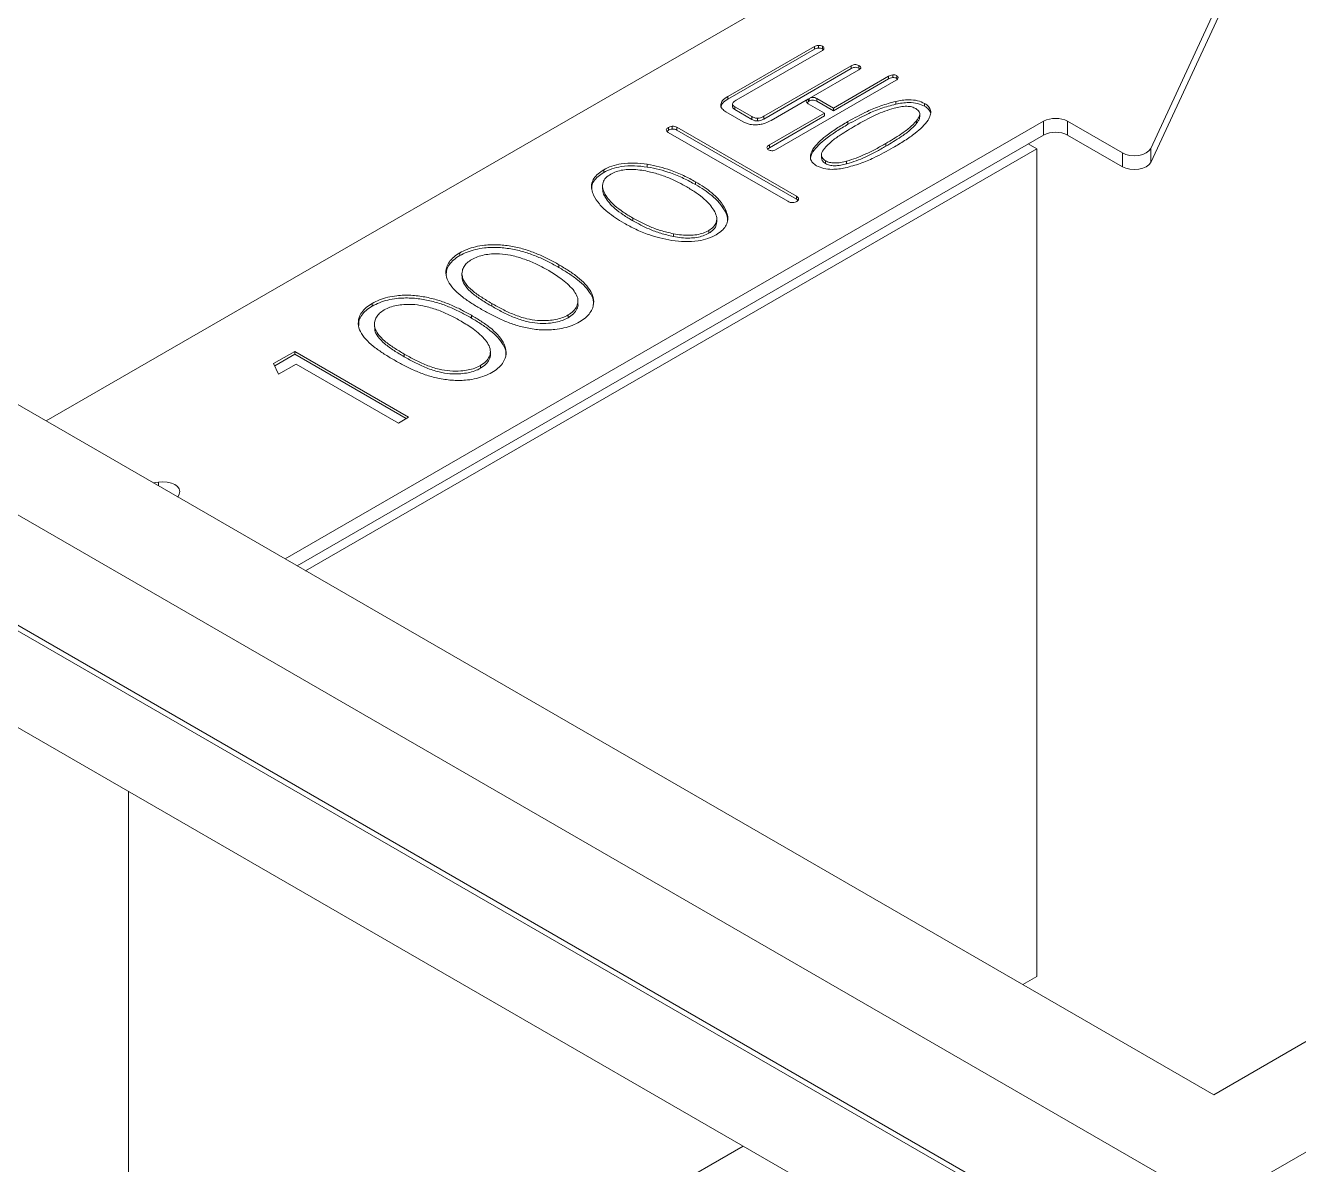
# Model space of a CAD drawing. Header units: millimetres. Extents: x 169 to 14583, y -399 to 10804.
# Drawn here: x 12028.7 to 12405.2, y 7577.4 to 7914.5 of the extents above; entities that cross this region are included whole.
import ezdxf

# ---------------------------------------------------------------- set-up
doc = ezdxf.new("R2010")
doc.units = ezdxf.units.MM
doc.header["$LTSCALE"] = 35

msp = doc.modelspace()

# ---------------------------------------------------------------- linework, layer by layer
at = {"color": 7, "linetype": 'Continuous', "lineweight": 18}
for p, q in [((12380.16, 7565.441), (10258.84, 8790.053)), ((12380.16, 7598.098), (10315.408, 8790.053)), ((13737.38, 8381.604), (12380.16, 7598.098)), ((13767.322, 8366.232), (12380.16, 7565.441)), ((12401.847, 7965.022), (12361.501, 7878.098)), ((12401.847, 7960.939), (12361.501, 7874.016)), ((12259.131, 7926.99), (12034.786, 7797.478)), ((12262.038, 7908.274), (12236.423, 7893.488)), ((12262.038, 7907.458), (12236.423, 7892.671)), ((12262.038, 7907.458), (12262.038, 7908.274)), ((12263.286, 7907.797), (12263.286, 7908.613)), ((12264.406, 7907.579), (12264.406, 7908.395)), ((12264.66, 7907.379), (12264.406, 7907.579)), ((12238.886, 7892.417), (12264.419, 7907.157)), ((12272.919, 7902.593), (12247.041, 7887.654)), ((12272.919, 7901.776), (12247.041, 7886.837)), ((12260.485, 7892.922), (12275.179, 7901.405)), ((12272.919, 7901.776), (12272.919, 7902.593)), ((12275.199, 7901.846), (12275.199, 7902.663)), ((12275.495, 7901.643), (12275.199, 7901.846)), ((12285.278, 7899.097), (12285.278, 7899.913)), ((12286.404, 7898.867), (12286.404, 7899.683)), ((12250.509, 7877.692), (12286.188, 7898.289)), ((12283.983, 7899.508), (12267.644, 7890.076)), ((12283.983, 7898.692), (12267.644, 7889.26)), ((12283.983, 7898.692), (12283.983, 7899.508)), ((12286.637, 7898.659), (12286.404, 7898.867)), ((12236.423, 7892.671), (12236.423, 7893.488)), ((12249.214, 7886.415), (12260.304, 7892.818)), ((12260.304, 7892.001), (12260.304, 7892.818)), ((12260.485, 7892.106), (12260.485, 7892.922)), ((12267.644, 7890.076), (12262.719, 7892.919)), ((12262.719, 7892.102), (12262.719, 7892.919)), ((12235.85, 7888.99), (12240.977, 7886.03)), ((12237.822, 7891.364), (12237.822, 7890.343)), ((12243.527, 7887.549), (12238.521, 7890.438)), ((12238.521, 7889.622), (12238.521, 7890.438)), ((12243.527, 7886.732), (12238.521, 7889.622)), ((12265.053, 7888.581), (12248.721, 7879.152)), ((12260.304, 7892.001), (12259.838, 7891.652)), ((12260.216, 7891.373), (12265.053, 7888.581)), ((12267.644, 7889.26), (12262.719, 7892.102)), ((12265.053, 7887.764), (12265.053, 7888.581)), ((12267.644, 7889.26), (12267.644, 7890.076)), ((12286.101, 7891.222), (12286.101, 7892.039)), ((12293.178, 7887.437), (12293.178, 7888.457)), ((12294.648, 7890.619), (12294.648, 7891.435)), ((12329.842, 7886.169), (12105.497, 7756.658)), ((12219.99, 7883.87), (12219.99, 7884.686)), ((12243.527, 7886.732), (12243.527, 7887.549)), ((12245.193, 7886.253), (12245.193, 7887.07)), ((12247.041, 7886.837), (12247.041, 7887.654)), ((12265.053, 7887.764), (12248.721, 7878.336)), ((12271.961, 7885.272), (12271.961, 7886.088)), ((12292.213, 7885.474), (12292.213, 7886.291)), ((12329.842, 7882.087), (12329.842, 7886.169)), ((12353.136, 7876.804), (12336.913, 7886.169)), ((12336.913, 7886.169), (12336.913, 7882.087)), ((12351.876, 7549.108), (11772.048, 7883.835)), ((12329.842, 7882.087), (12109.033, 7754.616)), ((12218.857, 7883.527), (12218.408, 7883.182)), ((12218.789, 7882.887), (12254.145, 7862.477)), ((12218.857, 7883.527), (12218.857, 7884.344)), ((12256.735, 7863.972), (12221.38, 7884.382)), ((12221.38, 7883.566), (12221.38, 7884.382)), ((12256.735, 7863.156), (12221.38, 7883.566)), ((12353.136, 7872.722), (12336.913, 7882.087)), ((12327.834, 7878.009), (12111.561, 7753.157)), ((12248.721, 7878.336), (12248.211, 7877.95)), ((12248.721, 7878.336), (12248.721, 7879.152)), ((12261.613, 7877.086), (12261.613, 7877.902)), ((12283.186, 7878.791), (12283.186, 7879.608)), ((12325.306, 7879.468), (12327.834, 7878.009)), ((12327.834, 7878.009), (12327.834, 7633.047)), ((12361.501, 7878.098), (12361.501, 7874.016)), ((12212.623, 7872.615), (12212.623, 7873.431)), ((12264.118, 7876.244), (12264.118, 7875.224)), ((12265.316, 7873.655), (12265.316, 7874.471)), ((12271.563, 7873.553), (12271.563, 7874.37)), ((12353.136, 7872.722), (12353.136, 7876.804)), ((12199.712, 7870.979), (12199.712, 7871.796)), ((12326.42, 7562.17), (11799.626, 7866.282)), ((12199.373, 7867.138), (12199.373, 7866.117)), ((12226.891, 7867.424), (12226.891, 7868.24)), ((12200.157, 7863.712), (12200.157, 7864.529)), ((12256.735, 7863.156), (12256.735, 7863.972)), ((12235.742, 7859.269), (12235.742, 7860.085)), ((12208.299, 7856.722), (12208.299, 7857.539)), ((12233.152, 7856.302), (12233.152, 7857.323)), ((12220.327, 7852.068), (12220.327, 7852.885)), ((12230.777, 7853.022), (12230.777, 7853.839)), ((12157.151, 7846.41), (12157.151, 7847.226)), ((12186.49, 7842.893), (12186.49, 7843.71)), ((12157.796, 7841.101), (12157.796, 7840.284)), ((12326.42, 7533.591), (11799.626, 7837.703)), ((12131.247, 7831.455), (12131.247, 7832.272)), ((12166.616, 7831.436), (12166.616, 7832.252)), ((12192.111, 7832.079), (12192.111, 7833.1)), ((12160.585, 7827.939), (12160.585, 7828.755)), ((12189.201, 7828.024), (12189.201, 7828.841)), ((12131.892, 7826.147), (12131.892, 7825.33)), ((12102.104, 7814.451), (12108.331, 7818.046)), ((12102.406, 7813.809), (12108.331, 7817.229)), ((12108.331, 7818.046), (12142.006, 7798.605)), ((12108.331, 7817.229), (12108.331, 7818.046)), ((12108.331, 7817.229), (12141.299, 7798.197)), ((12140.711, 7816.481), (12140.711, 7817.298)), ((12166.207, 7817.124), (12166.207, 7818.145)), ((12103.581, 7811.316), (12102.104, 7814.451)), ((12108.762, 7814.307), (12103.581, 7811.316)), ((12138.984, 7796.86), (12108.762, 7814.307)), ((12163.297, 7813.07), (12163.297, 7813.886)), ((12142.006, 7798.605), (12138.984, 7796.86)), ((12068.052, 7779.397), (12066.518, 7779.159)), ((12068.052, 7778.274), (12068.052, 7779.397)), ((12073.764, 7774.976), (12074.175, 7775.861)), ((12059.134, 7687.892), (12059.134, 7477.929)), ((12327.834, 7633.047), (12323.727, 7630.676)), ((12240.987, 7582.911), (12059.134, 7477.929))]:
    msp.add_line(p, q, dxfattribs=at)
at = {"color": 7, "linetype": 'Continuous', "lineweight": 18, "flags": 128}
for points in [[(12353.136, 7876.804), (12354.171, 7876.346), (12355.377, 7876.057), (12356.671, 7875.959), (12357.965, 7876.057), (12359.171, 7876.346), (12360.207, 7876.804), (12361.001, 7877.402), (12361.501, 7878.098)], [(12361.501, 7874.016), (12361.001, 7873.319), (12360.207, 7872.722), (12359.171, 7872.263), (12357.965, 7871.975), (12356.671, 7871.876), (12355.377, 7871.975), (12354.171, 7872.263), (12353.136, 7872.722)], [(12068.052, 7779.397), (12069.346, 7779.495), (12070.64, 7779.397), (12071.846, 7779.108), (12072.881, 7778.65), (12073.676, 7778.052), (12074.175, 7777.356), (12074.346, 7776.609), (12074.175, 7775.861)]]:
    msp.add_lwpolyline(points, dxfattribs=at)
at = {"color": 7, "linetype": 'Continuous', "lineweight": 18}
for centre in [(12333.378, 7879.346), (12333.378, 7875.263)]:
    msp.add_arc(centre, 7.685, 62.60967, 117.39033, dxfattribs=at)
for points, knots in [([(12263.286, 7908.613), (12263.02, 7908.589), (12262.543, 7908.547), (12262.193, 7908.358), (12262.038, 7908.274)], [0, 0, 0, 0, 0.55825865, 1, 1, 1, 1]), ([(12263.286, 7907.797), (12263.02, 7907.773), (12262.543, 7907.73), (12262.193, 7907.541), (12262.038, 7907.458)], [0, 0, 0, 0, 0.55825865, 1, 1, 1, 1]), ([(12264.406, 7908.395), (12264.216, 7908.47), (12263.876, 7908.605), (12263.467, 7908.611), (12263.286, 7908.613)], [0, 0, 0, 0, 0.5581132, 1, 1, 1, 1]), ([(12264.406, 7907.579), (12264.216, 7907.654), (12263.876, 7907.788), (12263.467, 7907.794), (12263.286, 7907.797)], [0, 0, 0, 0, 0.5581132, 1, 1, 1, 1]), ([(12264.837, 7907.827), (12264.81, 7907.946), (12264.76, 7908.161), (12264.514, 7908.323), (12264.406, 7908.395)], [0, 0, 0, 0, 0.55757766, 1, 1, 1, 1]), ([(12264.419, 7907.157), (12264.574, 7907.267), (12264.852, 7907.464), (12264.842, 7907.716), (12264.837, 7907.827)], [0, 0, 0, 0, 0.5591918, 1, 1, 1, 1]), ([(12275.199, 7902.663), (12275.013, 7902.757), (12274.643, 7902.946), (12273.916, 7902.978), (12273.34, 7902.819), (12273.06, 7902.668), (12272.919, 7902.593)], [0, 0, 0, 0, 0.2805303, 0.5585328, 0.7791121, 1, 1, 1, 1]), ([(12275.199, 7901.846), (12275.013, 7901.941), (12274.643, 7902.13), (12273.916, 7902.162), (12273.34, 7902.003), (12273.06, 7901.852), (12272.919, 7901.776)], [0, 0, 0, 0, 0.2805303, 0.5585328, 0.7791121, 1, 1, 1, 1]), ([(12275.179, 7901.405), (12275.337, 7901.505), (12275.653, 7901.706), (12275.826, 7902.097), (12275.582, 7902.431), (12275.327, 7902.586), (12275.199, 7902.663)], [0, 0, 0, 0, 0.2804226, 0.5589144, 0.7791759, 1, 1, 1, 1]), ([(12285.278, 7899.913), (12285.004, 7899.872), (12284.512, 7899.798), (12284.145, 7899.597), (12283.983, 7899.508)], [0, 0, 0, 0, 0.5571421, 1, 1, 1, 1]), ([(12286.404, 7899.683), (12286.216, 7899.763), (12285.878, 7899.905), (12285.462, 7899.911), (12285.278, 7899.913)], [0, 0, 0, 0, 0.556732, 1, 1, 1, 1]), ([(12286.802, 7899.033), (12286.791, 7899.168), (12286.772, 7899.41), (12286.517, 7899.6), (12286.404, 7899.683)], [0, 0, 0, 0, 0.5582666, 1, 1, 1, 1]), ([(12285.278, 7899.097), (12285.004, 7899.055), (12284.512, 7898.981), (12284.145, 7898.781), (12283.983, 7898.692)], [0, 0, 0, 0, 0.5571421, 1, 1, 1, 1]), ([(12286.404, 7898.867), (12286.216, 7898.946), (12285.878, 7899.089), (12285.462, 7899.094), (12285.278, 7899.097)], [0, 0, 0, 0, 0.556732, 1, 1, 1, 1]), ([(12286.188, 7898.289), (12286.37, 7898.411), (12286.694, 7898.628), (12286.769, 7898.909), (12286.802, 7899.033)], [0, 0, 0, 0, 0.5602426, 1, 1, 1, 1]), ([(12236.423, 7893.488), (12235.828, 7893.108), (12234.766, 7892.43), (12234.46, 7891.539), (12234.325, 7891.147)], [0, 0, 0, 0, 0.560196, 1, 1, 1, 1]), ([(12236.423, 7892.671), (12235.828, 7892.291), (12234.766, 7891.614), (12234.46, 7890.722), (12234.325, 7890.33)], [0, 0, 0, 0, 0.560196, 1, 1, 1, 1]), ([(12237.826, 7891.377), (12237.948, 7891.597), (12238.166, 7891.991), (12238.665, 7892.286), (12238.886, 7892.417)], [0, 0, 0, 0, 0.5584796, 1, 1, 1, 1]), ([(12260.304, 7892.818), (12260.122, 7892.703), (12259.761, 7892.475), (12259.565, 7892.034), (12259.794, 7891.644), (12260.075, 7891.464), (12260.216, 7891.373)], [0, 0, 0, 0, 0.2809584, 0.5593693, 0.779233, 1, 1, 1, 1]), ([(12262.719, 7892.919), (12262.54, 7893.01), (12262.184, 7893.193), (12261.492, 7893.264), (12260.913, 7893.129), (12260.628, 7892.991), (12260.485, 7892.922)], [0, 0, 0, 0, 0.2805327, 0.559011, 0.7792306, 1, 1, 1, 1]), ([(12262.719, 7892.102), (12262.54, 7892.194), (12262.184, 7892.376), (12261.492, 7892.447), (12260.913, 7892.313), (12260.628, 7892.175), (12260.485, 7892.106)], [0, 0, 0, 0, 0.2805327, 0.559011, 0.7792306, 1, 1, 1, 1]), ([(12294.648, 7891.435), (12293.976, 7891.748), (12292.632, 7892.373), (12290.19, 7892.571), (12288.011, 7892.412), (12286.738, 7892.163), (12286.101, 7892.039)], [0, 0, 0, 0, 0.2794348, 0.5588252, 0.7793728, 1, 1, 1, 1]), ([(12234.325, 7891.147), (12234.333, 7890.923), (12234.349, 7890.473), (12234.803, 7889.701), (12235.453, 7889.259), (12235.85, 7888.99)], [0, 0, 0, 0, 0.28023, 0.5608988, 1, 1, 1, 1]), ([(12238.521, 7890.438), (12238.284, 7890.589), (12237.861, 7890.859), (12237.837, 7891.219), (12237.826, 7891.377)], [0, 0, 0, 0, 0.5605251, 1, 1, 1, 1]), ([(12238.521, 7889.622), (12238.279, 7889.772), (12237.893, 7890.01), (12237.864, 7890.329), (12237.853, 7890.448)], [0, 0, 0, 0, 0.6283303, 1, 1, 1, 1]), ([(12286.101, 7892.039), (12284.604, 7891.643), (12281.609, 7890.85), (12276.893, 7888.8), (12273.832, 7887.117), (12271.961, 7886.088)], [0, 0, 0, 0, 0.279747, 0.559829, 1, 1, 1, 1]), ([(12286.101, 7891.222), (12284.604, 7890.826), (12281.609, 7890.034), (12276.893, 7887.983), (12273.832, 7886.3), (12271.961, 7885.272)], [0, 0, 0, 0, 0.279747, 0.559829, 1, 1, 1, 1]), ([(12274.12, 7884.842), (12276.104, 7885.943), (12278.867, 7887.476), (12282.791, 7889.193), (12284.696, 7889.784), (12285.649, 7890.08)], [0, 0, 0, 0, 0.5600192, 0.78007414, 1, 1, 1, 1]), ([(12285.649, 7890.08), (12286.243, 7890.224), (12287.43, 7890.511), (12289.223, 7890.666), (12290.894, 7890.477), (12291.688, 7890.109), (12292.084, 7889.924)], [0, 0, 0, 0, 0.2806852, 0.5608241, 0.7804822, 1, 1, 1, 1]), ([(12294.648, 7890.619), (12293.976, 7890.931), (12292.632, 7891.557), (12290.19, 7891.755), (12288.011, 7891.595), (12286.738, 7891.347), (12286.101, 7891.222)], [0, 0, 0, 0, 0.2794348, 0.5588252, 0.7793728, 1, 1, 1, 1]), ([(12292.084, 7889.924), (12292.466, 7889.628), (12293.231, 7889.035), (12293.21, 7887.976), (12292.816, 7887.075), (12292.414, 7886.552), (12292.213, 7886.291)], [0, 0, 0, 0, 0.278709, 0.5582708, 0.7790527, 1, 1, 1, 1]), ([(12295.653, 7886.524), (12295.912, 7886.991), (12296.428, 7887.925), (12296.538, 7889.304), (12295.94, 7890.545), (12295.079, 7891.138), (12294.648, 7891.435)], [0, 0, 0, 0, 0.2804118, 0.5603022, 0.7801101, 1, 1, 1, 1]), ([(12296.356, 7888.659), (12296.22, 7889.015), (12295.94, 7889.75), (12295.088, 7890.323), (12294.648, 7890.619)], [0, 0, 0, 0, 0.4828607, 1, 1, 1, 1]), ([(12219.99, 7884.686), (12219.752, 7884.652), (12219.324, 7884.589), (12219, 7884.419), (12218.857, 7884.344)], [0, 0, 0, 0, 0.5578465, 1, 1, 1, 1]), ([(12221.38, 7884.382), (12221.151, 7884.49), (12220.743, 7884.683), (12220.22, 7884.685), (12219.99, 7884.686)], [0, 0, 0, 0, 0.5593641, 1, 1, 1, 1]), ([(12240.977, 7886.03), (12241.279, 7885.873), (12241.884, 7885.56), (12243.181, 7885.149), (12244.238, 7885.118), (12244.883, 7885.099)], [0, 0, 0, 0, 0.2805217, 0.5609651, 1, 1, 1, 1]), ([(12245.193, 7887.07), (12245.013, 7887.075), (12244.653, 7887.087), (12244.073, 7887.26), (12243.734, 7887.439), (12243.527, 7887.549)], [0, 0, 0, 0, 0.2795353, 0.5600283, 1, 1, 1, 1]), ([(12245.193, 7886.253), (12245.013, 7886.259), (12244.653, 7886.27), (12244.073, 7886.444), (12243.734, 7886.623), (12243.527, 7886.732)], [0, 0, 0, 0, 0.2795353, 0.5600283, 1, 1, 1, 1]), ([(12244.883, 7885.099), (12245.345, 7885.142), (12246.269, 7885.227), (12247.776, 7885.668), (12248.669, 7886.132), (12249.214, 7886.415)], [0, 0, 0, 0, 0.2798809, 0.5602491, 1, 1, 1, 1]), ([(12247.041, 7887.654), (12246.745, 7887.489), (12246.218, 7887.195), (12245.506, 7887.108), (12245.193, 7887.07)], [0, 0, 0, 0, 0.5615676, 1, 1, 1, 1]), ([(12247.041, 7886.837), (12246.745, 7886.672), (12246.218, 7886.378), (12245.506, 7886.291), (12245.193, 7886.253)], [0, 0, 0, 0, 0.5615676, 1, 1, 1, 1]), ([(12271.961, 7886.088), (12270.811, 7885.405), (12268.51, 7884.039), (12265.601, 7881.983), (12263.184, 7879.959), (12262.136, 7878.588), (12261.613, 7877.902)], [0, 0, 0, 0, 0.2800819, 0.5601374, 0.7801477, 1, 1, 1, 1]), ([(12271.961, 7885.272), (12270.811, 7884.588), (12268.51, 7883.222), (12265.601, 7881.166), (12263.184, 7879.143), (12262.136, 7877.771), (12261.613, 7877.086)], [0, 0, 0, 0, 0.2800819, 0.5601374, 0.7801477, 1, 1, 1, 1]), ([(12264.999, 7878.159), (12265.672, 7878.856), (12267.019, 7880.251), (12270.155, 7882.461), (12272.616, 7883.939), (12274.12, 7884.842)], [0, 0, 0, 0, 0.27980758, 0.5598676, 1, 1, 1, 1]), ([(12292.213, 7886.291), (12291.555, 7885.592), (12290.238, 7884.194), (12287.134, 7881.981), (12284.684, 7880.508), (12283.186, 7879.608)], [0, 0, 0, 0, 0.2798063, 0.5598687, 1, 1, 1, 1]), ([(12292.213, 7885.474), (12291.555, 7884.776), (12290.238, 7883.378), (12287.134, 7881.165), (12284.684, 7879.692), (12283.186, 7878.791)], [0, 0, 0, 0, 0.2798063, 0.5598687, 1, 1, 1, 1]), ([(12285.345, 7878.362), (12286.492, 7879.043), (12288.786, 7880.405), (12291.68, 7882.456), (12294.088, 7884.474), (12295.132, 7885.841), (12295.653, 7886.524)], [0, 0, 0, 0, 0.2800827, 0.5601358, 0.7801423, 1, 1, 1, 1]), ([(12293.09, 7887.536), (12293.114, 7887.389), (12293.185, 7886.957), (12292.795, 7886.257), (12292.407, 7885.735), (12292.213, 7885.474)], [0, 0, 0, 0, 0.20468285, 0.60219257, 1, 1, 1, 1]), ([(12218.857, 7884.344), (12218.684, 7884.233), (12218.376, 7884.036), (12218.27, 7883.779), (12218.223, 7883.666)], [0, 0, 0, 0, 0.559262, 1, 1, 1, 1]), ([(12218.223, 7883.666), (12218.249, 7883.5), (12218.296, 7883.204), (12218.638, 7882.984), (12218.789, 7882.887)], [0, 0, 0, 0, 0.5582277, 1, 1, 1, 1]), ([(12219.99, 7883.87), (12219.752, 7883.835), (12219.324, 7883.773), (12219, 7883.602), (12218.857, 7883.527)], [0, 0, 0, 0, 0.5578465, 1, 1, 1, 1]), ([(12221.38, 7883.566), (12221.151, 7883.674), (12220.743, 7883.867), (12220.22, 7883.869), (12219.99, 7883.87)], [0, 0, 0, 0, 0.5593641, 1, 1, 1, 1]), ([(12248.721, 7879.152), (12248.527, 7879.031), (12248.179, 7878.813), (12248.064, 7878.527), (12248.013, 7878.401)], [0, 0, 0, 0, 0.5602336, 1, 1, 1, 1]), ([(12248.013, 7878.401), (12248.037, 7878.269), (12248.08, 7878.032), (12248.309, 7877.837), (12248.411, 7877.75)], [0, 0, 0, 0, 0.5586291, 1, 1, 1, 1]), ([(12248.411, 7877.75), (12248.567, 7877.661), (12248.846, 7877.499), (12249.232, 7877.46), (12249.403, 7877.443)], [0, 0, 0, 0, 0.5574558, 1, 1, 1, 1]), ([(12249.403, 7877.443), (12249.637, 7877.45), (12250.058, 7877.462), (12250.371, 7877.622), (12250.509, 7877.692)], [0, 0, 0, 0, 0.5584002, 1, 1, 1, 1]), ([(12261.613, 7877.902), (12261.355, 7877.434), (12260.84, 7876.499), (12260.773, 7875.116), (12261.395, 7873.878), (12262.264, 7873.287), (12262.699, 7872.991)], [0, 0, 0, 0, 0.2804067, 0.5602448, 0.780073, 1, 1, 1, 1]), ([(12261.613, 7877.086), (12261.329, 7876.618), (12260.881, 7875.881), (12260.92, 7875.105), (12260.934, 7874.822)], [0, 0, 0, 0, 0.6347316, 1, 1, 1, 1]), ([(12265.316, 7874.471), (12264.923, 7874.768), (12264.136, 7875.361), (12264.037, 7876.737), (12264.634, 7877.619), (12264.999, 7878.159)], [0, 0, 0, 0, 0.2793306, 0.559114, 1, 1, 1, 1]), ([(12271.165, 7872.388), (12272.665, 7872.787), (12275.666, 7873.586), (12280.398, 7875.642), (12283.469, 7877.33), (12285.345, 7878.362)], [0, 0, 0, 0, 0.279758, 0.5598378, 1, 1, 1, 1]), ([(12283.186, 7879.608), (12282.198, 7879.05), (12280.221, 7877.933), (12277.297, 7876.485), (12274.452, 7875.245), (12272.526, 7874.662), (12271.563, 7874.37)], [0, 0, 0, 0, 0.280057, 0.5601026, 0.780113, 1, 1, 1, 1]), ([(12283.186, 7878.791), (12282.198, 7878.233), (12280.221, 7877.116), (12277.297, 7875.669), (12274.452, 7874.428), (12272.526, 7873.845), (12271.563, 7873.553)], [0, 0, 0, 0, 0.280057, 0.5601026, 0.780113, 1, 1, 1, 1]), ([(12212.623, 7873.431), (12211.352, 7873.594), (12208.811, 7873.917), (12205.152, 7873.709), (12202.019, 7872.967), (12200.481, 7872.186), (12199.712, 7871.796)], [0, 0, 0, 0, 0.2801749, 0.5599008, 0.7798868, 1, 1, 1, 1]), ([(12226.891, 7868.24), (12225.738, 7868.875), (12223.433, 7870.144), (12219.798, 7871.621), (12216.197, 7872.762), (12213.814, 7873.208), (12212.623, 7873.431)], [0, 0, 0, 0, 0.2800565, 0.5600469, 0.7800578, 1, 1, 1, 1]), ([(12265.316, 7873.655), (12264.902, 7873.95), (12264.205, 7874.446), (12264.206, 7875.076), (12264.207, 7875.33)], [0, 0, 0, 0, 0.5954675, 1, 1, 1, 1]), ([(12271.563, 7874.37), (12270.989, 7874.227), (12269.841, 7873.941), (12268.109, 7873.779), (12266.473, 7873.931), (12265.702, 7874.291), (12265.316, 7874.471)], [0, 0, 0, 0, 0.2807144, 0.5607401, 0.7803788, 1, 1, 1, 1]), ([(12271.563, 7873.553), (12270.989, 7873.41), (12269.841, 7873.124), (12268.109, 7872.963), (12266.473, 7873.114), (12265.702, 7873.475), (12265.316, 7873.655)], [0, 0, 0, 0, 0.2807144, 0.5607401, 0.7803788, 1, 1, 1, 1]), ([(12199.712, 7871.796), (12199.125, 7871.419), (12197.953, 7870.665), (12196.755, 7869.295), (12196.102, 7867.725), (12196.06, 7866.01), (12196.516, 7864.846), (12196.743, 7864.264)], [0, 0, 0, 0, 0.1866602, 0.37333416, 0.56000408, 0.77992525, 1, 1, 1, 1]), ([(12199.712, 7870.979), (12199.124, 7870.602), (12197.948, 7869.849), (12196.772, 7868.479), (12196.155, 7867.169), (12196.189, 7866.334), (12196.202, 7866.005)], [0, 0, 0, 0, 0.2740331, 0.5480865, 0.8221339, 1, 1, 1, 1]), ([(12200.157, 7864.529), (12199.869, 7865.109), (12199.295, 7866.267), (12199.357, 7867.968), (12200.234, 7869.46), (12201.311, 7870.179), (12201.85, 7870.538)], [0, 0, 0, 0, 0.28034108, 0.56008054, 0.78003217, 1, 1, 1, 1]), ([(12212.623, 7872.615), (12211.352, 7872.777), (12208.811, 7873.101), (12205.152, 7872.893), (12202.019, 7872.151), (12200.481, 7871.37), (12199.712, 7870.979)], [0, 0, 0, 0, 0.2801749, 0.5599008, 0.7798868, 1, 1, 1, 1]), ([(12201.85, 7870.538), (12202.367, 7870.802), (12203.402, 7871.329), (12205.34, 7871.789), (12207.513, 7871.968), (12209.834, 7871.863), (12211.388, 7871.595), (12212.165, 7871.461)], [0, 0, 0, 0, 0.1866163, 0.3732237, 0.5597866, 0.779818, 1, 1, 1, 1]), ([(12212.165, 7871.461), (12213.441, 7871.165), (12215.993, 7870.572), (12220.109, 7869.001), (12222.694, 7867.61), (12224.274, 7866.76)], [0, 0, 0, 0, 0.2799161, 0.56000809, 1, 1, 1, 1]), ([(12226.891, 7867.424), (12225.738, 7868.058), (12223.433, 7869.327), (12219.798, 7870.805), (12216.197, 7871.945), (12213.814, 7872.392), (12212.623, 7872.615)], [0, 0, 0, 0, 0.2800565, 0.5600469, 0.7800578, 1, 1, 1, 1]), ([(12262.699, 7872.991), (12263.365, 7872.683), (12264.697, 7872.065), (12267.114, 7871.885), (12269.27, 7872.028), (12270.533, 7872.268), (12271.165, 7872.388)], [0, 0, 0, 0, 0.2793313, 0.5588138, 0.7793703, 1, 1, 1, 1]), ([(12200.157, 7863.712), (12199.827, 7864.292), (12199.36, 7865.113), (12199.458, 7865.966), (12199.487, 7866.217)], [0, 0, 0, 0, 0.7061483, 1, 1, 1, 1]), ([(12224.274, 7866.76), (12225.219, 7866.192), (12227.108, 7865.057), (12229.358, 7863.286), (12231.176, 7861.549), (12231.949, 7860.394), (12232.335, 7859.817)], [0, 0, 0, 0, 0.2800558, 0.5600305, 0.7800368, 1, 1, 1, 1]), ([(12235.742, 7860.085), (12235.241, 7860.948), (12234.24, 7862.674), (12231.923, 7864.84), (12229.467, 7866.698), (12227.75, 7867.726), (12226.891, 7868.24)], [0, 0, 0, 0, 0.279818, 0.5597845, 0.7798803, 1, 1, 1, 1]), ([(12235.742, 7859.269), (12235.241, 7860.132), (12234.24, 7861.858), (12231.923, 7864.024), (12229.467, 7865.881), (12227.75, 7866.909), (12226.891, 7867.424)], [0, 0, 0, 0, 0.279818, 0.5597845, 0.7798803, 1, 1, 1, 1]), ([(12196.743, 7864.264), (12197.257, 7863.393), (12198.283, 7861.65), (12200.638, 7859.463), (12203.13, 7857.587), (12204.867, 7856.548), (12205.736, 7856.028)], [0, 0, 0, 0, 0.27982074, 0.55978485, 0.77988109, 1, 1, 1, 1]), ([(12208.299, 7857.539), (12207.347, 7858.111), (12205.443, 7859.256), (12203.151, 7861.03), (12201.321, 7862.782), (12200.545, 7863.947), (12200.157, 7864.529)], [0, 0, 0, 0, 0.2800532, 0.5600313, 0.7800475, 1, 1, 1, 1]), ([(12208.299, 7856.722), (12207.347, 7857.294), (12205.443, 7858.439), (12203.151, 7860.213), (12201.321, 7861.965), (12200.545, 7863.13), (12200.157, 7863.712)], [0, 0, 0, 0, 0.2800532, 0.5600313, 0.7800475, 1, 1, 1, 1]), ([(12254.145, 7862.477), (12254.379, 7862.36), (12254.796, 7862.151), (12255.342, 7862.115), (12255.582, 7862.099)], [0, 0, 0, 0, 0.5593647, 1, 1, 1, 1]), ([(12255.582, 7862.099), (12255.85, 7862.116), (12256.33, 7862.148), (12256.691, 7862.33), (12256.85, 7862.41)], [0, 0, 0, 0, 0.5590271, 1, 1, 1, 1]), ([(12257.349, 7863.119), (12257.319, 7863.3), (12257.265, 7863.623), (12256.898, 7863.865), (12256.735, 7863.972)], [0, 0, 0, 0, 0.5590249, 1, 1, 1, 1]), ([(12257.195, 7862.724), (12257.186, 7862.756), (12257.135, 7862.926), (12256.915, 7863.053), (12256.735, 7863.156)], [0, 0, 0, 0, 0.1895872, 1, 1, 1, 1]), ([(12256.85, 7862.41), (12257.013, 7862.528), (12257.303, 7862.737), (12257.335, 7863.002), (12257.349, 7863.119)], [0, 0, 0, 0, 0.5598542, 1, 1, 1, 1]), ([(12232.335, 7859.817), (12232.625, 7859.242), (12233.204, 7858.094), (12233.201, 7856.407), (12232.367, 7854.916), (12231.307, 7854.198), (12230.777, 7853.839)], [0, 0, 0, 0, 0.2803154, 0.5601922, 0.7801079, 1, 1, 1, 1]), ([(12232.956, 7852.604), (12233.538, 7852.978), (12234.702, 7853.726), (12235.852, 7855.097), (12236.455, 7856.659), (12236.455, 7858.359), (12235.98, 7859.51), (12235.742, 7860.085)], [0, 0, 0, 0, 0.186685, 0.3733122, 0.5599595, 0.7799425, 1, 1, 1, 1]), ([(12236.335, 7856.622), (12236.353, 7856.926), (12236.405, 7857.823), (12236.006, 7858.694), (12235.742, 7859.269)], [0, 0, 0, 0, 0.3393035, 1, 1, 1, 1]), ([(12205.736, 7856.028), (12206.876, 7855.4), (12209.157, 7854.146), (12212.758, 7852.692), (12216.324, 7851.571), (12218.683, 7851.136), (12219.862, 7850.918)], [0, 0, 0, 0, 0.2800569, 0.5600466, 0.7800579, 1, 1, 1, 1]), ([(12220.327, 7852.885), (12219.063, 7853.18), (12216.534, 7853.771), (12212.434, 7855.315), (12209.868, 7856.695), (12208.299, 7857.539)], [0, 0, 0, 0, 0.2799282, 0.5599948, 1, 1, 1, 1]), ([(12220.327, 7852.068), (12219.063, 7852.364), (12216.534, 7852.955), (12212.434, 7854.499), (12209.868, 7855.879), (12208.299, 7856.722)], [0, 0, 0, 0, 0.2799282, 0.5599948, 1, 1, 1, 1]), ([(12233.04, 7856.405), (12233.061, 7856.094), (12233.115, 7855.313), (12232.346, 7854.099), (12231.3, 7853.381), (12230.777, 7853.022)], [0, 0, 0, 0, 0.2489478, 0.6244941, 1, 1, 1, 1]), ([(12219.862, 7850.918), (12221.153, 7850.754), (12223.733, 7850.427), (12227.444, 7850.656), (12230.619, 7851.412), (12232.177, 7852.207), (12232.956, 7852.604)], [0, 0, 0, 0, 0.2801854, 0.5599156, 0.7798827, 1, 1, 1, 1]), ([(12230.777, 7853.839), (12230.253, 7853.572), (12229.204, 7853.037), (12227.246, 7852.562), (12225.044, 7852.374), (12222.69, 7852.476), (12221.115, 7852.748), (12220.327, 7852.885)], [0, 0, 0, 0, 0.1865653, 0.3732108, 0.5598124, 0.7798266, 1, 1, 1, 1]), ([(12230.777, 7853.022), (12230.253, 7852.755), (12229.204, 7852.221), (12227.246, 7851.745), (12225.044, 7851.557), (12222.69, 7851.659), (12221.115, 7851.932), (12220.327, 7852.068)], [0, 0, 0, 0, 0.1865653, 0.3732108, 0.5598124, 0.7798266, 1, 1, 1, 1]), ([(12163.607, 7830.5), (12162.636, 7831.075), (12160.693, 7832.224), (12158.026, 7834.079), (12155.653, 7836.066), (12153.891, 7838.261), (12152.926, 7840.622), (12153.084, 7842.789), (12153.995, 7844.592), (12155.282, 7846.033), (12156.528, 7846.828), (12157.151, 7847.226)], [0, 0, 0, 0, 0.1251479, 0.2502859, 0.3753639, 0.5003566, 0.6252757, 0.7500267, 0.8333555, 0.9166751, 1, 1, 1, 1]), ([(12157.151, 7847.226), (12157.845, 7847.589), (12159.231, 7848.314), (12161.734, 7849.073), (12164.87, 7849.623), (12168.65, 7849.724), (12172.776, 7849.196), (12176.66, 7848.245), (12180.196, 7846.922), (12183.472, 7845.399), (12185.484, 7844.273), (12186.49, 7843.71)], [0, 0, 0, 0, 0.0833284, 0.1666536, 0.2499745, 0.3747403, 0.4996486, 0.6246671, 0.7497315, 0.8748541, 1, 1, 1, 1]), ([(12157.151, 7846.41), (12157.845, 7846.772), (12159.231, 7847.498), (12161.734, 7848.256), (12164.87, 7848.807), (12168.65, 7848.908), (12172.776, 7848.38), (12176.66, 7847.429), (12180.196, 7846.106), (12183.472, 7844.583), (12185.484, 7843.456), (12186.49, 7842.893)], [0, 0, 0, 0, 0.0833284, 0.1666536, 0.2499745, 0.3747403, 0.4996486, 0.6246671, 0.7497315, 0.8748541, 1, 1, 1, 1]), ([(12183.454, 7841.973), (12182.404, 7842.553), (12180.306, 7843.713), (12176.823, 7845.235), (12173.284, 7846.328), (12169.794, 7846.943), (12166.844, 7846.987), (12164.371, 7846.634), (12162.349, 7846.126), (12161.254, 7845.569), (12160.706, 7845.291)], [0, 0, 0, 0, 0.1668352, 0.3335991, 0.5002227, 0.6251858, 0.7498884, 0.833289, 0.9166396, 1, 1, 1, 1]), ([(12153.18, 7840.645), (12153.173, 7841.173), (12153.16, 7842.239), (12154.011, 7843.775), (12155.278, 7845.216), (12156.527, 7846.012), (12157.151, 7846.41)], [0, 0, 0, 0, 0.2466608, 0.4977869, 0.7488857, 1, 1, 1, 1]), ([(12160.706, 7845.291), (12160.224, 7844.975), (12159.258, 7844.343), (12158.355, 7843.181), (12157.753, 7841.752), (12157.784, 7840.051), (12158.822, 7838.027), (12160.829, 7836.014), (12163.584, 7834.061), (12165.605, 7832.855), (12166.616, 7832.252)], [0, 0, 0, 0, 0.0833739, 0.1667448, 0.2501513, 0.3748723, 0.4997808, 0.6663142, 0.8331339, 1, 1, 1, 1]), ([(12186.49, 7843.71), (12187.464, 7843.129), (12189.411, 7841.968), (12192.053, 7840.081), (12194.348, 7838.044), (12195.996, 7835.804), (12196.894, 7833.421), (12196.699, 7831.242), (12195.741, 7829.435), (12194.429, 7827.992), (12193.179, 7827.19), (12192.554, 7826.789)], [0, 0, 0, 0, 0.1251479, 0.250276, 0.375356, 0.5003585, 0.6252893, 0.7500437, 0.8333636, 0.9166753, 1, 1, 1, 1]), ([(12157.921, 7840.285), (12157.9, 7839.939), (12157.84, 7838.962), (12158.86, 7837.21), (12160.818, 7835.198), (12163.587, 7833.244), (12165.606, 7832.039), (12166.616, 7831.436)], [0, 0, 0, 0, 0.0988822, 0.2789371, 0.518994, 0.7594635, 1, 1, 1, 1]), ([(12190.645, 7836.349), (12190.12, 7836.931), (12189.071, 7838.095), (12186.681, 7839.996), (12184.678, 7841.223), (12183.454, 7841.973)], [0, 0, 0, 0, 0.2799753, 0.5600082, 1, 1, 1, 1]), ([(12186.49, 7842.893), (12187.464, 7842.313), (12189.412, 7841.152), (12192.049, 7839.265), (12194.362, 7837.227), (12195.944, 7834.988), (12196.826, 7833.15), (12196.672, 7832.095), (12196.635, 7831.846)], [0, 0, 0, 0, 0.1885139, 0.3769979, 0.5654095, 0.7537045, 0.9418913, 1, 1, 1, 1]), ([(12189.201, 7828.841), (12189.77, 7829.224), (12190.908, 7829.992), (12191.848, 7831.424), (12192.243, 7833.013), (12191.854, 7834.712), (12191.048, 7835.803), (12190.645, 7836.349)], [0, 0, 0, 0, 0.1865523, 0.3733309, 0.5600381, 0.7798907, 1, 1, 1, 1]), ([(12137.703, 7815.545), (12136.731, 7816.12), (12134.788, 7817.27), (12132.122, 7819.125), (12129.748, 7821.112), (12127.986, 7823.307), (12127.021, 7825.668), (12127.179, 7827.835), (12128.091, 7829.637), (12129.377, 7831.078), (12130.624, 7831.874), (12131.247, 7832.272)], [0, 0, 0, 0, 0.1251479, 0.2502859, 0.3753639, 0.5003566, 0.6252757, 0.7500267, 0.8333555, 0.9166751, 1, 1, 1, 1]), ([(12131.247, 7832.272), (12131.94, 7832.635), (12133.327, 7833.36), (12135.83, 7834.118), (12138.965, 7834.669), (12142.745, 7834.77), (12146.871, 7834.242), (12150.755, 7833.291), (12154.291, 7831.968), (12157.568, 7830.445), (12159.579, 7829.318), (12160.585, 7828.755)], [0, 0, 0, 0, 0.0833284, 0.1666536, 0.2499745, 0.3747403, 0.4996486, 0.6246671, 0.7497315, 0.8748541, 1, 1, 1, 1]), ([(12131.247, 7831.455), (12131.94, 7831.818), (12133.327, 7832.544), (12135.83, 7833.302), (12138.965, 7833.852), (12142.745, 7833.953), (12146.871, 7833.426), (12150.755, 7832.474), (12154.291, 7831.151), (12157.568, 7829.628), (12159.579, 7828.502), (12160.585, 7827.939)], [0, 0, 0, 0, 0.0833284, 0.1666536, 0.2499745, 0.3747403, 0.4996486, 0.6246671, 0.7497315, 0.8748541, 1, 1, 1, 1]), ([(12157.549, 7827.018), (12156.5, 7827.598), (12154.401, 7828.759), (12150.919, 7830.281), (12147.38, 7831.373), (12143.889, 7831.988), (12140.939, 7832.033), (12138.467, 7831.679), (12136.445, 7831.172), (12135.349, 7830.615), (12134.802, 7830.336)], [0, 0, 0, 0, 0.1668352, 0.3335991, 0.5002227, 0.6251858, 0.7498884, 0.833289, 0.9166396, 1, 1, 1, 1]), ([(12166.616, 7832.252), (12167.661, 7831.669), (12169.75, 7830.504), (12173.13, 7828.911), (12176.61, 7827.748), (12180.12, 7827.15), (12183.066, 7827.142), (12185.543, 7827.487), (12187.555, 7828.009), (12188.653, 7828.564), (12189.201, 7828.841)], [0, 0, 0, 0, 0.1668628, 0.3336714, 0.5001828, 0.6250903, 0.7498521, 0.8332368, 0.9166597, 1, 1, 1, 1]), ([(12189.201, 7828.024), (12189.774, 7828.408), (12190.921, 7829.176), (12191.795, 7830.606), (12192.221, 7831.636), (12192.101, 7832.157), (12192.095, 7832.18)], [0, 0, 0, 0, 0.3280657, 0.6565293, 0.9848676, 1, 1, 1, 1]), ([(12127.275, 7825.69), (12127.269, 7826.218), (12127.255, 7827.284), (12128.106, 7828.821), (12129.374, 7830.262), (12130.622, 7831.057), (12131.247, 7831.455)], [0, 0, 0, 0, 0.2466608, 0.49778691, 0.74888566, 1, 1, 1, 1]), ([(12134.802, 7830.336), (12134.319, 7830.021), (12133.354, 7829.389), (12132.45, 7828.227), (12131.849, 7826.798), (12131.879, 7825.097), (12132.918, 7823.072), (12134.925, 7821.06), (12137.68, 7819.106), (12139.701, 7817.901), (12140.711, 7817.298)], [0, 0, 0, 0, 0.0833739, 0.1667448, 0.2501513, 0.3748723, 0.4997808, 0.6663142, 0.8331339, 1, 1, 1, 1]), ([(12160.585, 7828.755), (12161.559, 7828.175), (12163.507, 7827.014), (12166.148, 7825.127), (12168.444, 7823.09), (12170.092, 7820.849), (12170.99, 7818.467), (12170.794, 7816.288), (12169.837, 7814.481), (12168.524, 7813.038), (12167.274, 7812.235), (12166.65, 7811.834)], [0, 0, 0, 0, 0.1251479, 0.250276, 0.375356, 0.5003585, 0.6252893, 0.7500437, 0.8333636, 0.9166753, 1, 1, 1, 1]), ([(12192.554, 7826.789), (12191.865, 7826.43), (12190.487, 7825.714), (12188.006, 7824.96), (12184.886, 7824.432), (12181.136, 7824.354), (12177.06, 7824.922), (12173.254, 7825.926), (12169.81, 7827.29), (12166.589, 7828.819), (12164.601, 7829.94), (12163.607, 7830.5)], [0, 0, 0, 0, 0.0833234, 0.1666438, 0.2499883, 0.3747071, 0.4996201, 0.6246292, 0.7497167, 0.8748503, 1, 1, 1, 1]), ([(12166.616, 7831.436), (12167.661, 7830.853), (12169.75, 7829.687), (12173.13, 7828.094), (12176.61, 7826.931), (12180.12, 7826.334), (12183.066, 7826.326), (12185.543, 7826.67), (12187.555, 7827.193), (12188.653, 7827.747), (12189.201, 7828.024)], [0, 0, 0, 0, 0.1668628, 0.3336714, 0.5001828, 0.6250903, 0.7498521, 0.8332368, 0.9166597, 1, 1, 1, 1]), ([(12132.016, 7825.331), (12131.995, 7824.984), (12131.935, 7824.008), (12132.956, 7822.255), (12134.913, 7820.244), (12137.682, 7818.29), (12139.702, 7817.084), (12140.711, 7816.481)], [0, 0, 0, 0, 0.0988822, 0.2789371, 0.518994, 0.7594635, 1, 1, 1, 1]), ([(12164.74, 7821.395), (12164.216, 7821.977), (12163.167, 7823.14), (12160.777, 7825.041), (12158.773, 7826.268), (12157.549, 7827.018)], [0, 0, 0, 0, 0.2799753, 0.5600082, 1, 1, 1, 1]), ([(12160.585, 7827.939), (12161.559, 7827.358), (12163.508, 7826.197), (12166.145, 7824.31), (12168.458, 7822.273), (12170.039, 7820.034), (12170.922, 7818.196), (12170.767, 7817.141), (12170.731, 7816.892)], [0, 0, 0, 0, 0.1885139, 0.3769979, 0.5654095, 0.7537045, 0.9418913, 1, 1, 1, 1]), ([(12163.297, 7813.886), (12163.866, 7814.27), (12165.004, 7815.037), (12165.943, 7816.47), (12166.338, 7818.059), (12165.95, 7819.758), (12165.144, 7820.849), (12164.74, 7821.395)], [0, 0, 0, 0, 0.1865523, 0.3733309, 0.5600381, 0.7798907, 1, 1, 1, 1]), ([(12140.711, 7817.298), (12141.756, 7816.715), (12143.846, 7815.549), (12147.225, 7813.956), (12150.706, 7812.793), (12154.216, 7812.196), (12157.161, 7812.188), (12159.638, 7812.532), (12161.65, 7813.055), (12162.748, 7813.609), (12163.297, 7813.886)], [0, 0, 0, 0, 0.1668628, 0.3336714, 0.5001828, 0.6250903, 0.7498521, 0.8332368, 0.9166597, 1, 1, 1, 1]), ([(12163.297, 7813.07), (12163.87, 7813.454), (12165.017, 7814.221), (12165.89, 7815.651), (12166.316, 7816.682), (12166.196, 7817.202), (12166.191, 7817.225)], [0, 0, 0, 0, 0.3280657, 0.6565293, 0.9848676, 1, 1, 1, 1]), ([(12166.65, 7811.834), (12165.96, 7811.476), (12164.582, 7810.759), (12162.101, 7810.005), (12158.982, 7809.477), (12155.231, 7809.399), (12151.155, 7809.968), (12147.349, 7810.971), (12143.905, 7812.335), (12140.685, 7813.865), (12138.697, 7814.985), (12137.703, 7815.545)], [0, 0, 0, 0, 0.0833234, 0.1666438, 0.2499883, 0.3747071, 0.4996201, 0.6246292, 0.7497167, 0.8748503, 1, 1, 1, 1]), ([(12140.711, 7816.481), (12141.756, 7815.899), (12143.846, 7814.733), (12147.225, 7813.14), (12150.706, 7811.977), (12154.216, 7811.379), (12157.161, 7811.371), (12159.638, 7811.716), (12161.65, 7812.238), (12162.748, 7812.793), (12163.297, 7813.07)], [0, 0, 0, 0, 0.1668628, 0.3336714, 0.5001828, 0.6250903, 0.7498521, 0.8332368, 0.9166597, 1, 1, 1, 1])]:
    msp.add_open_spline(points, degree=3, knots=knots, dxfattribs=at)

doc.saveas('drawing.dxf')
